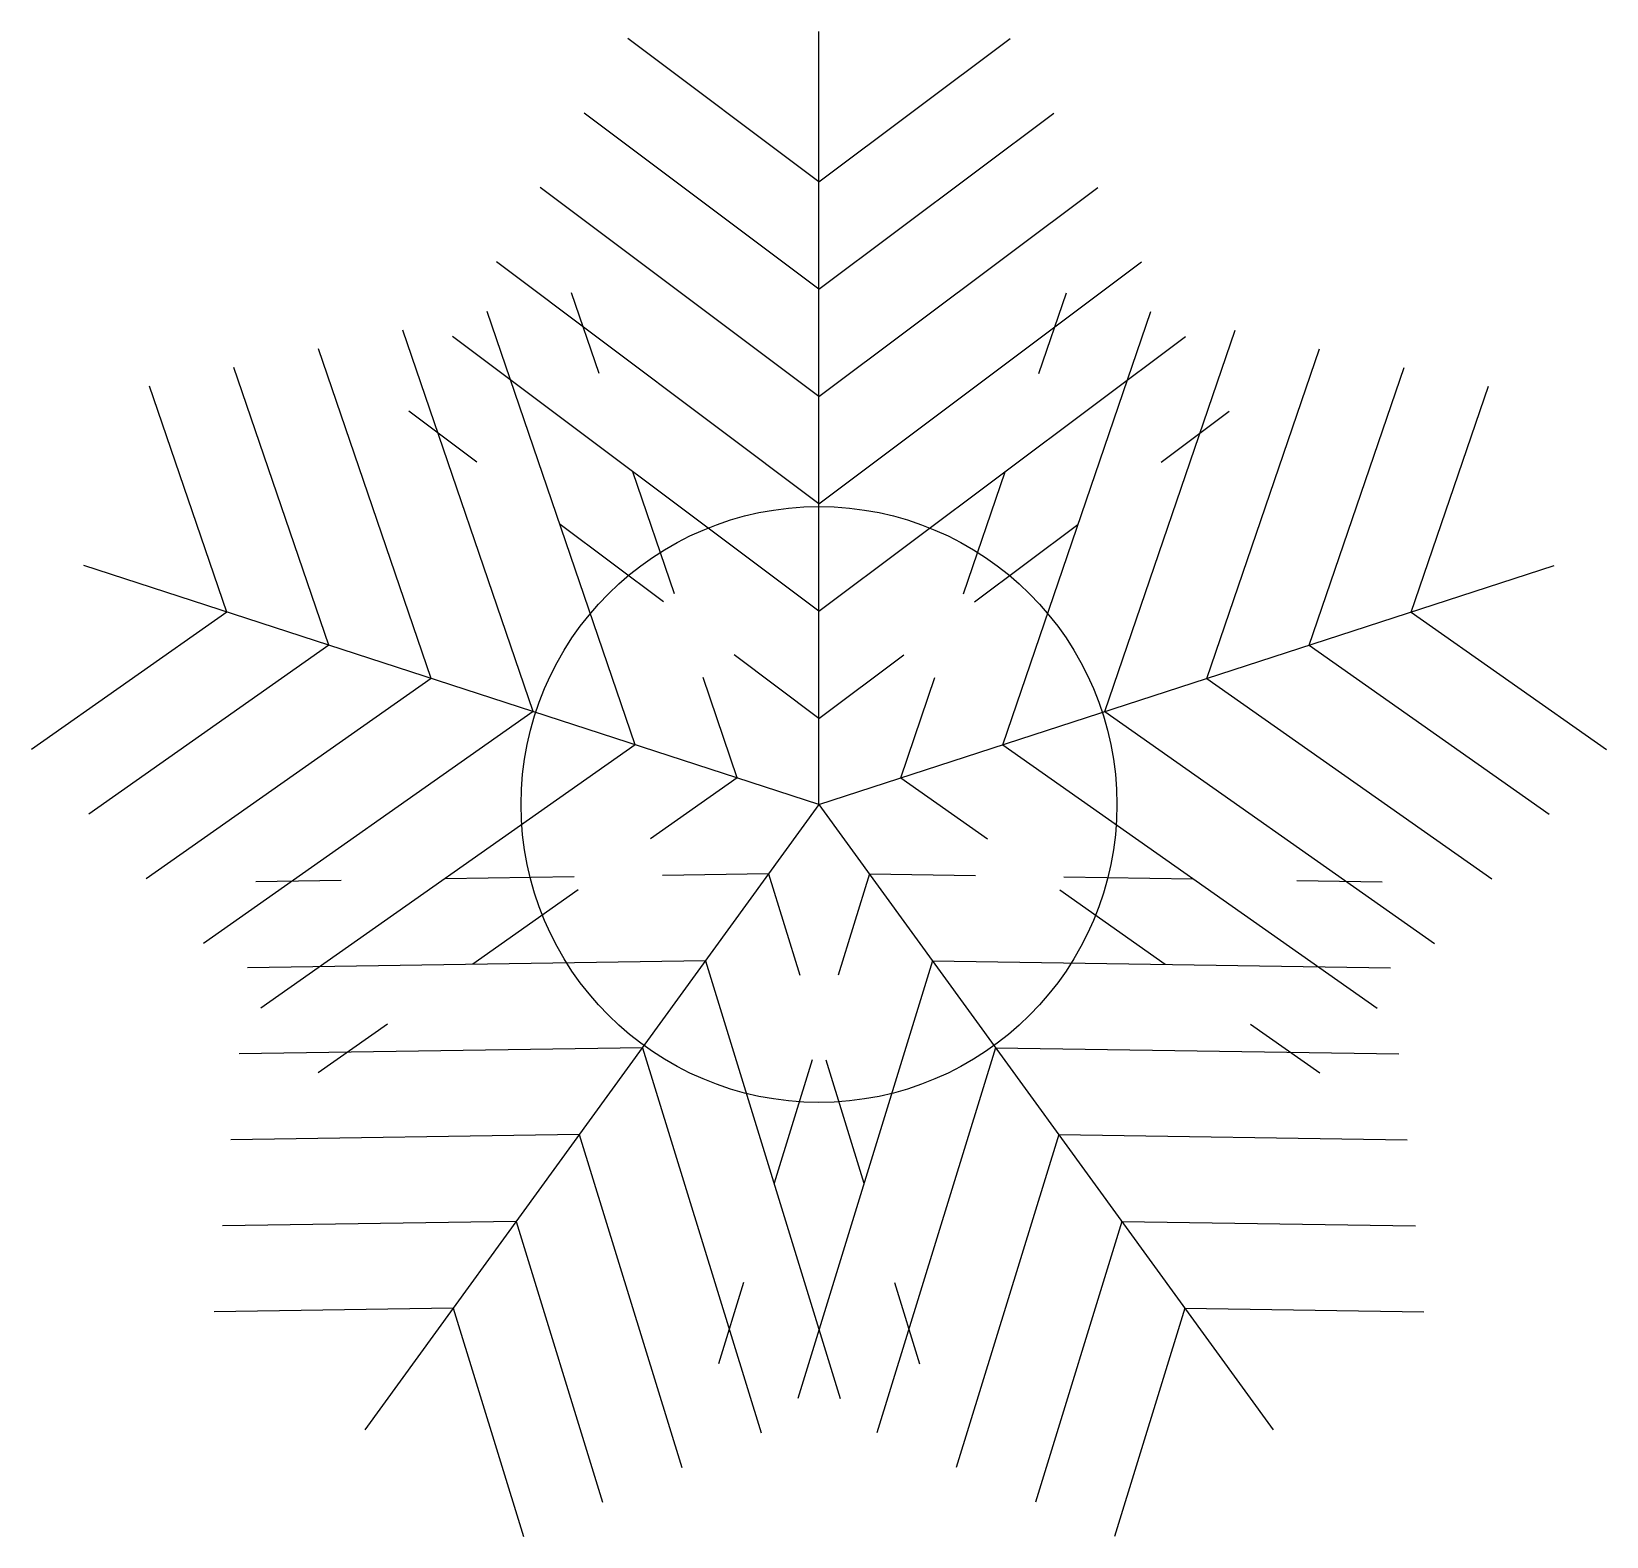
# Model space of a CAD drawing. Extents: x -18.3 to 18.3, y -17 to 18.
import ezdxf

# ---------------------------------------------------------------- set-up
doc = ezdxf.new("R2010")
doc.units = 0
doc.header["$MEASUREMENT"] = 0
doc.layers.get('0').update_dxf_attribs({"linetype": 'CONTINUOUS'})

msp = doc.modelspace()

# ---------------------------------------------------------------- linework, layer by layer
for p, q in [((0, 0), (0, 18)), ((0, 14.5), (-4.449, 17.837)), ((0, 14.5), (4.449, 17.837)), ((0, 12), (-5.469, 16.102)), ((0, 12), (5.469, 16.102)), ((0, 9.5), (-6.49, 14.367)), ((0, 9.5), (6.49, 14.367)), ((0, 7), (-7.51, 12.633)), ((0, 7), (7.51, 12.633)), ((-5.122, 10.04), (-5.763, 11.915)), ((5.122, 10.04), (5.763, 11.915)), ((-4.28, 1.391), (-7.728, 11.481)), ((4.28, 1.391), (7.728, 11.481)), ((-6.657, 2.163), (-9.694, 11.046)), ((6.657, 2.163), (9.694, 11.046)), ((0, 4.5), (-8.531, 10.898)), ((0, 4.5), (8.531, 10.898)), ((-9.035, 2.936), (-11.659, 10.612)), ((9.035, 2.936), (11.659, 10.612)), ((-11.413, 3.708), (-13.624, 10.178)), ((11.413, 3.708), (13.624, 10.178)), ((-13.79, 4.481), (-15.589, 9.743)), ((13.79, 4.481), (15.589, 9.743)), ((-7.966, 7.974), (-9.551, 9.163)), ((7.966, 7.974), (9.551, 9.163)), ((-3.367, 4.904), (-4.338, 7.745)), ((3.367, 4.904), (4.338, 7.745)), ((-3.623, 4.717), (-6.025, 6.519)), ((3.623, 4.717), (6.025, 6.519)), ((0, 0), (-17.119, 5.562)), ((0, 0), (17.119, 5.562)), ((-13.79, 4.481), (-18.339, 1.281)), ((13.79, 4.481), (18.339, 1.281)), ((-11.413, 3.708), (-17.004, -0.226)), ((11.413, 3.708), (17.004, -0.226)), ((0, 2), (-1.976, 3.482)), ((0, 2), (1.976, 3.482)), ((-9.035, 2.936), (-15.67, -1.732)), ((-1.902, 0.618), (-2.701, 2.955)), ((1.902, 0.618), (2.701, 2.955)), ((9.035, 2.936), (15.67, -1.732)), ((-6.657, 2.163), (-14.335, -3.239)), ((6.657, 2.163), (14.335, -3.239)), ((-4.28, 1.391), (-13.001, -4.745)), ((4.28, 1.391), (13.001, -4.745)), ((-1.902, 0.618), (-3.922, -0.803)), ((1.902, 0.618), (3.922, -0.803)), ((0, 0), (10.58, -14.562)), ((0, 0), (-10.58, -14.562)), ((-11.131, -1.769), (-13.113, -1.799)), ((-5.704, -1.687), (-8.706, -1.732)), ((-1.176, -1.618), (-3.645, -1.656)), ((-1.176, -1.618), (-0.448, -3.978)), ((1.176, -1.618), (0.448, -3.978)), ((1.176, -1.618), (3.645, -1.656)), ((5.704, -1.687), (8.706, -1.732)), ((11.131, -1.769), (13.113, -1.799)), ((-5.606, -1.988), (-8.062, -3.716)), ((5.606, -1.988), (8.062, -3.716)), ((-2.645, -3.641), (-13.307, -3.802)), ((-2.645, -3.641), (0.496, -13.831)), ((2.645, -3.641), (-0.496, -13.831)), ((2.645, -3.641), (13.307, -3.802)), ((-10.045, -5.112), (-11.666, -6.252)), ((10.045, -5.112), (11.666, -6.252)), ((-4.114, -5.663), (-13.501, -5.806)), ((-4.114, -5.663), (-1.349, -14.634)), ((4.114, -5.663), (1.349, -14.634)), ((4.114, -5.663), (13.501, -5.806)), ((-0.158, -5.946), (-1.043, -8.816)), ((0.158, -5.946), (1.043, -8.816)), ((-5.584, -7.686), (-13.695, -7.809)), ((-5.584, -7.686), (-3.195, -15.438)), ((5.584, -7.686), (3.195, -15.438)), ((5.584, -7.686), (13.695, -7.809)), ((-7.053, -9.708), (-13.889, -9.812)), ((-7.053, -9.708), (-5.04, -16.242)), ((7.053, -9.708), (5.04, -16.242)), ((7.053, -9.708), (13.889, -9.812)), ((-1.757, -11.133), (-2.341, -13.027)), ((1.757, -11.133), (2.341, -13.027)), ((-8.523, -11.731), (-14.083, -11.815)), ((-8.523, -11.731), (-6.885, -17.045)), ((8.523, -11.731), (6.885, -17.045)), ((8.523, -11.731), (14.083, -11.815))]:
    msp.add_line(p, q)
msp.add_circle((0, 0), 6.937)

doc.saveas('drawing.dxf')
